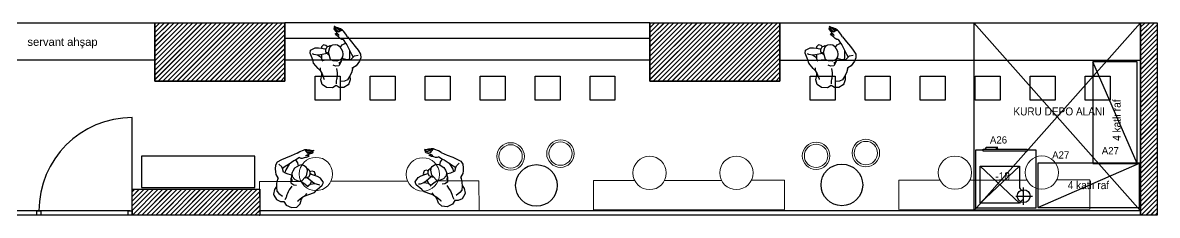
# Model space of a CAD drawing. Header units: millimetres. Extents: x 6109 to 9671, y 2317 to 2551.
# Drawn here: x 8310 to 9671, y 2317 to 2548 of the extents above; entities that cross this region are included whole.
import ezdxf
from ezdxf.enums import TextEntityAlignment as Align
from ezdxf.lldxf.tags import DXFTag

# ---------------------------------------------------------------- set-up
doc = ezdxf.new("R2010")
doc.units = ezdxf.units.MM
doc.layers.add('ARK_AHŞAP', color=45, linetype='Continuous', lineweight=15)
doc.layers.add('tefriş', color=45, linetype='Continuous', lineweight=18)
for name, color, linetype in [('CIHAZ', 2, 'Continuous'), ('Kıtc-006 Yazı 001', 1, 'Continuous'), ('S2000-002 Çizgi', 7, 'Continuous'), ('wall', 255, 'Continuous')]:
    doc.layers.add(name, color=color, linetype=linetype)
doc.styles.get("Standard").update_dxf_attribs({"font": 'arial.ttf'})
doc.styles.add('TAKSİM', font='GOTHIC.TTF', dxfattribs={"height": 20})
tags = doc.linetypes.add('DASHED', pattern=[19.05, 12.7, -6.35]).pattern_tags.tags
tags[6:7] = [DXFTag(74, 4), DXFTag(75, 0), DXFTag(340, '0'), DXFTag(46, 1.0), DXFTag(50, 0.0), DXFTag(44, 0.0), DXFTag(45, 0.0)]
tags[4:5] = [DXFTag(74, 4), DXFTag(75, 0), DXFTag(340, '0'), DXFTag(46, 1.0), DXFTag(50, 0.0), DXFTag(44, 0.0), DXFTag(45, 0.0)]
pattern_1 = [(45, (-3422.5107, 1319.9663), (-2.8284271, 2.8284271), []), (45, (-3422.4307, 1319.9663), (-2.8284271, 2.8284271), [])]

# ---------------------------------------------------------------- blocks, each defined once
blk = doc.blocks.new('dada')
for p, q in [((219967.8, -31810.1), (219965.6, -31815.3)), ((219965.6, -31815.3), (219966.3, -31821)), ((219973.4, -31806.9), (219967.8, -31810.1)), ((219969.4, -31817.1), (219969.8, -31816.1)), ((219980.5, -31807), (219973.4, -31806.9)), ((219984.7, -31810), (219980.5, -31807)), ((219984.3, -31815.6), (219984.6, -31812.1)), ((219984.6, -31817.3), (219984.3, -31815.6)), ((219988.6, -31808.2), (219984.7, -31810)), ((219993.9, -31808.4), (219988.6, -31808.2)), ((219994, -31816.3), (219988.8, -31815.1)), ((219998.9, -31812.3), (219993.9, -31808.4)), ((219997.6, -31817.9), (219994, -31816.3)), ((219999.7, -31813.2), (219998.9, -31812.3)), ((220000.9, -31818.5), (219999.7, -31813.2)), ((219961.5, -31828.8), (219955.5, -31834.6)), ((219964.1, -31826.5), (219961.5, -31828.8)), ((219963.6, -31829.8), (219964.1, -31826.5)), ((219964.1, -31826.5), (219966.7, -31822.6)), ((219966.3, -31821), (219966.1, -31823.5)), ((219966.7, -31822.6), (219967.9, -31820.3)), ((219967.9, -31820.3), (219969.4, -31817.1)), ((219983.4, -31830.6), (219984.4, -31825.3)), ((219984.4, -31825.3), (219984.7, -31822.8)), ((219984.6, -31818.7), (219984.6, -31817.3)), ((219984.6, -31820.5), (219984.6, -31818.7)), ((219984.7, -31822.8), (219984.6, -31820.5)), ((219999.7, -31822.2), (219997.6, -31817.9)), ((220001.6, -31826.6), (219999.7, -31822.2)), ((220000.2, -31823.1), (220000.9, -31818.5)), ((220002.8, -31833), (220001.6, -31826.6)), ((219954.2, -31838.4), (219950.3, -31846.2)), ((219955.5, -31834.6), (219954.2, -31838.4)), ((219964.3, -31841.6), (219959.4, -31844.5)), ((219964.2, -31845.6), (219964.3, -31841.6)), ((219965.9, -31838.1), (219964.3, -31841.6)), ((219965.9, -31838.1), (219965, -31837.7)), ((219970.3, -31839.5), (219965.9, -31838.1)), ((219975.3, -31840.4), (219970.3, -31839.5)), ((219975.1, -31840.7), (219972.6, -31847.5)), ((219978.8, -31839.4), (219975.1, -31840.7)), ((219983.2, -31839.4), (219978.8, -31839.4)), ((219982, -31833.1), (219978.9, -31834)), ((219985.9, -31833.9), (219982, -31833.1)), ((219987.6, -31841.5), (219983.2, -31839.4)), ((219988.1, -31839.2), (219985.7, -31836.9)), ((219988, -31838.6), (219985.9, -31833.9)), ((219989.4, -31844.9), (219987.6, -31841.5)), ((219988.1, -31839.2), (219988, -31838.6)), ((219988.5, -31841.6), (219988.1, -31839.2)), ((219989.1, -31844.1), (219988.5, -31841.6)), ((219993.5, -31842.3), (219988.6, -31843)), ((219999.3, -31842.1), (219993.5, -31842.3)), ((219997.9, -31845.6), (219997.6, -31842.2)), ((219999.3, -31842.1), (220002.3, -31845.7)), ((220002.9, -31833.1), (220001.9, -31831.9)), ((220006.7, -31835.8), (220002.9, -31833.1)), ((220008.3, -31838.4), (220006.7, -31835.8)), ((220010.1, -31841.6), (220008.3, -31838.4)), ((220011.5, -31845.8), (220010.1, -31841.6)), ((219950.3, -31846.2), (219950.4, -31849.8)), ((219950.4, -31849.8), (219955.8, -31853.3)), ((219954.9, -31845.1), (219953.1, -31845.6)), ((219959.4, -31844.5), (219954.9, -31845.1)), ((219955.8, -31853.3), (219959.9, -31853.5)), ((219962.8, -31845.2), (219959.4, -31844.5)), ((219959.9, -31853.5), (219963.5, -31853.2)), ((219970.6, -31847.5), (219962.8, -31845.2)), ((219963.2, -31854.8), (219963.4, -31853.2)), ((219965.6, -31857.5), (219963.2, -31854.8)), ((219963.5, -31853.2), (219967.3, -31852.8)), ((219968.5, -31857.1), (219965.6, -31857.5)), ((219967.3, -31852.8), (219968.8, -31852.9)), ((219970.3, -31855.5), (219968.5, -31857.1)), ((219969.1, -31849.2), (219968.6, -31852.2)), ((219968.6, -31852.2), (219970.2, -31855.4)), ((219968.6, -31852.2), (219968.6, -31852.2)), ((219970.6, -31848), (219969.1, -31849.2)), ((219970.2, -31855.4), (219972, -31856.6)), ((219971, -31847.2), (219970.6, -31848)), ((219972.2, -31846.3), (219971, -31847.2)), ((219972, -31856.6), (219973.4, -31857.2)), ((219972.2, -31846.3), (219972.9, -31846.5)), ((219972.6, -31847.5), (219972.2, -31849)), ((219972.2, -31849), (219973.4, -31855)), ((219973.4, -31855), (219974.9, -31857.4)), ((219973.4, -31857.2), (219974.3, -31857.1)), ((219974.3, -31857.1), (219974, -31855.9)), ((219974.9, -31857.4), (219976.6, -31858.5)), ((219982.4, -31858.8), (219985.1, -31857.1)), ((219985.1, -31857.1), (219988.9, -31851.8)), ((219985.8, -31856.2), (219987.9, -31859.4)), ((219988.9, -31851.8), (219989.4, -31847.8)), ((219989.4, -31845.9), (219989.1, -31844.1)), ((219989.4, -31847.8), (219989.4, -31844.9)), ((219993.2, -31859.7), (219997, -31853.7)), ((219997, -31853.7), (219997.9, -31845.6)), ((219997, -31853.7), (220000, -31849)), ((220000, -31849), (220002.3, -31845.7)), ((220002.3, -31845.7), (220003.5, -31847.3)), ((220003.5, -31847.3), (220008, -31848.7)), ((220003.7, -31858.5), (220007.4, -31854.5)), ((220007.4, -31854.5), (220010.8, -31850.1)), ((220010.8, -31850.1), (220011.5, -31845.8)), ((220010.8, -31850.1), (220010.8, -31850.1)), ((219976.6, -31858.5), (219980.3, -31859.2)), ((219980.1, -31870.4), (219978.8, -31871.8)), ((219981, -31869.8), (219980.1, -31870.4)), ((219980.3, -31859.2), (219982.4, -31858.8)), ((219983.2, -31868.1), (219981, -31869.8)), ((219982.2, -31871.3), (219982.7, -31870.2)), ((219984.9, -31866.8), (219983.2, -31868.1)), ((219986.8, -31865.9), (219984.9, -31866.8)), ((219988.6, -31865.9), (219986.8, -31865.9)), ((219987.9, -31859.4), (219991.6, -31861.6)), ((219988.6, -31865.9), (219991.6, -31861.6)), ((219993.3, -31869.5), (219991.2, -31872.7)), ((219991.6, -31861.6), (219993.2, -31859.7)), ((219993.3, -31869.5), (219998.7, -31863.7)), ((219998.7, -31863.7), (220003.7, -31858.5)), ((219976.3, -31878.1), (219976.7, -31876.9)), ((219976.4, -31878.4), (219976.3, -31878.1)), ((219976.8, -31878.5), (219976.4, -31878.4)), ((219976.5, -31879.8), (219978.1, -31877.9)), ((219976.6, -31880.4), (219976.5, -31879.8)), ((219976.9, -31880.6), (219976.6, -31880.4)), ((219976.7, -31876.9), (219977.5, -31876.1)), ((219977.9, -31877.8), (219976.8, -31878.5)), ((219979.2, -31879.3), (219976.9, -31880.6)), ((219977.5, -31876.1), (219978.5, -31875)), ((219978.7, -31877), (219977.9, -31877.8)), ((219978.1, -31877.9), (219979, -31877.2)), ((219978.5, -31875), (219979.2, -31874.4)), ((219980.1, -31875.8), (219978.7, -31877)), ((219978.8, -31871.8), (219978.9, -31872.1)), ((219978.9, -31872.1), (219979.2, -31872.2)), ((219979, -31877.2), (219980.3, -31876.2)), ((219979.2, -31872.2), (219981.2, -31871.8)), ((219979.2, -31874.4), (219980.3, -31873.4)), ((219981, -31877.7), (219979.2, -31879.3)), ((219981.2, -31878.6), (219979.2, -31879.3)), ((219979.4, -31879.5), (219979.2, -31879.3)), ((219981, -31879.2), (219979.4, -31879.5)), ((219982.1, -31874.4), (219980.1, -31875.8)), ((219980.3, -31873.4), (219981.5, -31872.2)), ((219980.3, -31876.2), (219981.3, -31875.3)), ((219982.2, -31876.8), (219981, -31877.7)), ((219984.3, -31878.3), (219981, -31879.2)), ((219981.2, -31871.8), (219982.2, -31871.3)), ((219983.5, -31877.4), (219981.2, -31878.6)), ((219981.3, -31875.3), (219982.2, -31874.6)), ((219981.5, -31872.2), (219982.2, -31871.3)), ((219982.2, -31874.6), (219982.1, -31874.4)), ((219982.2, -31874.6), (219983.9, -31875.9)), ((219982.2, -31876.8), (219983.9, -31875.9)), ((219985.2, -31876.8), (219983.5, -31877.4)), ((219983.9, -31875.9), (219986.7, -31877.1)), ((219986.7, -31877.1), (219984.3, -31878.3)), ((219986, -31876.8), (219985.2, -31876.8)), ((219987.9, -31875.9), (219986.7, -31877.1)), ((219991.2, -31872.7), (219987.9, -31875.9))]:
    blk.add_line(p, q)
blk = doc.blocks.new('A$C5B5611F4')
at = {"layer": 'CIHAZ', "color": 1}
for p, q in [((14.7, 68.5), (14.7, 47.9)), ((24.1, 58.2), (4, 58.2))]:
    blk.add_line(p, q, dxfattribs=at)
at = {"layer": 'CIHAZ', "color": 5, "linetype": 'DASHED'}
for p, q in [((19.8, 66.7), (67, 22.3)), ((67, 66.7), (19.8, 22.3))]:
    blk.add_line(p, q, dxfattribs=at)
at = {"layer": 'CIHAZ', "color": 5}
for points in [[(63.2, 1.8), (10.4, 1.8), (10.4, 4.3), (63.2, 4.3)], [(61.2, 1.8), (48.6, 1.8), (45.6, 0), (59.6, 0)]]:
    blk.add_lwpolyline(points, close=True, dxfattribs=at)
at = {"layer": 'CIHAZ', "color": 1}
blk.add_circle((14.7, 58.2), 7.76, dxfattribs=at)
at = {"layer": 'S2000-002 Çizgi', "linetype": 'DASHED'}
for p, q in [((19.8, 66.7), (67, 66.7)), ((67, 66.7), (67, 22.3)), ((19.8, 22.3), (19.8, 48.1)), ((67, 22.3), (19.8, 22.3))]:
    blk.add_line(p, q, dxfattribs=at)
at = {"layer": 'S2000-002 Çizgi'}
blk.add_lwpolyline([(10.4, 2.8), (0, 2.8), (0, 72.8), (72, 72.8), (72, 2.8), (63.2, 2.8)], dxfattribs=at)
at = {"layer": 'S2000-002 Çizgi', "linetype": 'DASHED'}
for centre, radius, start, end in [((11.6, 71.2), 9.4, 291.2079, 330.9566), ((11, 43), 10.2, 29.6907, 66.7752)]:
    blk.add_arc(centre, radius, start, end, dxfattribs=at)

msp = doc.modelspace()

# ---------------------------------------------------------------- hatches: boundary and pattern name
h = msp.add_hatch()
h.set_pattern_fill('JIS_LC_20', color=2, scale=0.2)
h.set_pattern_definition(pattern_1)
h.paths.add_polyline_path([(8624.021, 2477.824), (8468.021, 2477.824), (8468.021, 2547.824), (8624.021, 2547.824)])
h.paths.add_polyline_path([(8441.021, 2347.824), (8594.021, 2347.824), (8594.021, 2316.824), (8441.021, 2316.824)])
h.paths.add_polyline_path([(9218.021, 2477.824), (9062.021, 2477.824), (9062.021, 2547.824), (9218.021, 2547.824)])
h = msp.add_hatch()
h.set_pattern_fill('JIS_LC_20', color=2, scale=0.2)
h.set_pattern_definition(pattern_1)
h.paths.add_polyline_path([(9651.021, 2547.824), (9671.021, 2547.824), (9671.021, 2316.824), (9651.021, 2316.824)])

# ---------------------------------------------------------------- linework, layer by layer
for p, q in [((8252.021, 2547.824), (8468.021, 2547.824)), ((9062.021, 2547.824), (8624.021, 2547.824)), ((9218.021, 2547.824), (9651.021, 2547.824)), ((9451.021, 2547.824), (9451.021, 2321.824)), ((9451.021, 2547.824), (9651.021, 2321.824)), ((9451.021, 2321.824), (9651.021, 2547.824)), ((8468.021, 2502.824), (8252.021, 2502.824)), ((9062.021, 2502.824), (8624.021, 2502.824)), ((9218.021, 2502.824), (9651.021, 2502.824)), ((9646.84, 2378.907), (9593.84, 2500.907)), ((9527.796, 2326.172), (9649.796, 2379.172))]:
    msp.add_line(p, q)
at = {"color": 2}
for p, q in [((9651.021, 2547.824), (9651.021, 2316.824)), ((9671.021, 2547.824), (9671.021, 2316.824))]:
    msp.add_line(p, q, dxfattribs=at)
at = {"color": 4}
for p, q in [((9651.021, 2316.824), (8247.021, 2316.824)), ((9651.021, 2321.824), (8594.021, 2321.824))]:
    msp.add_line(p, q, dxfattribs=at)
at = {"color": 2}
for points in [[(8468.021, 2547.824), (8468.021, 2477.824), (8624.021, 2477.824), (8624.021, 2547.824)], [(9062.021, 2547.824), (9062.021, 2477.824), (9218.021, 2477.824), (9218.021, 2547.824)]]:
    msp.add_lwpolyline(points, dxfattribs=at)
for points in [[(8624.021, 2477.824), (8468.021, 2477.824), (8468.021, 2547.824), (8624.021, 2547.824)], [(9218.021, 2477.824), (9062.021, 2477.824), (9062.021, 2547.824), (9218.021, 2547.824)], [(9651.021, 2547.824), (9671.021, 2547.824), (9671.021, 2316.824), (9651.021, 2316.824)], [(8441.021, 2347.824), (8594.021, 2347.824), (8594.021, 2316.824), (8441.021, 2316.824)]]:
    msp.add_lwpolyline(points, close=True, dxfattribs=at)
for points in [[(8624.021, 2502.824), (8624.021, 2529.211), (9062.021, 2529.211), (9062.021, 2502.824), (8624.021, 2502.824)], [(9651.021, 2502.824), (9651.021, 2321.824), (9218.021, 2321.824)]]:
    msp.add_lwpolyline(points)
for points in [[(9646.84, 2378.907), (9646.84, 2500.907), (9593.84, 2500.907), (9593.84, 2378.907)], [(8660.632, 2483.765), (8690.416, 2483.765), (8690.416, 2454.656), (8660.632, 2454.656)], [(8726.607, 2483.765), (8756.391, 2483.765), (8756.391, 2454.656), (8726.607, 2454.656)], [(8792.582, 2483.765), (8822.366, 2483.765), (8822.366, 2454.656), (8792.582, 2454.656)], [(8858.557, 2483.765), (8888.341, 2483.765), (8888.341, 2454.656), (8858.557, 2454.656)], [(8924.532, 2483.765), (8954.316, 2483.765), (8954.316, 2454.656), (8924.532, 2454.656)], [(8990.507, 2483.765), (9020.291, 2483.765), (9020.291, 2454.656), (8990.507, 2454.656)], [(9254.632, 2483.765), (9284.416, 2483.765), (9284.416, 2454.656), (9254.632, 2454.656)], [(9320.607, 2483.765), (9350.391, 2483.765), (9350.391, 2454.656), (9320.607, 2454.656)], [(9386.582, 2483.765), (9416.366, 2483.765), (9416.366, 2454.656), (9386.582, 2454.656)], [(9452.557, 2483.765), (9482.341, 2483.765), (9482.341, 2454.656), (9452.557, 2454.656)], [(9518.532, 2483.765), (9548.316, 2483.765), (9548.316, 2454.656), (9518.532, 2454.656)], [(9584.507, 2483.765), (9614.291, 2483.765), (9614.291, 2454.656), (9584.507, 2454.656)], [(8452.288, 2350.077), (8588.258, 2350.077), (8588.258, 2387.69), (8452.288, 2387.69)], [(9527.796, 2326.172), (9649.796, 2326.172), (9649.796, 2379.172), (9527.796, 2379.172)], [(8436.021, 2321.824), (8441.021, 2321.824), (8441.021, 2316.824), (8436.021, 2316.824)]]:
    msp.add_lwpolyline(points, close=True)
at = {"color": 4}
for points in [[(8441.021, 2321.824), (8441.021, 2433.824)], [(8438.521, 2321.824), (8247.021, 2321.824)]]:
    msp.add_lwpolyline(points, dxfattribs=at)
msp.add_lwpolyline([(8326.521, 2321.824), (8331.521, 2321.824), (8331.521, 2316.824), (8326.521, 2316.824)], close=True, dxfattribs=at)
for centre in [(8926.021, 2352.448), (9292.501, 2353.132, 0.256)]:
    msp.add_circle(centre, 25)
msp.add_arc((8441.021, 2321.824), 112, 90, 180, dxfattribs=at)
at = {"layer": 'ARK_AHŞAP'}
for centre, radius in [((8895.092, 2387.293), 16.5), ((8895.092, 2387.293), 14), ((8954.847, 2390.674), 16.5), ((8954.847, 2390.674), 14), ((9261.571, 2387.977, 0.256), 16.5), ((9261.571, 2387.977, 0.256), 14), ((9321.327, 2391.358, 0.256), 16.5), ((9321.327, 2391.358, 0.256), 14)]:
    msp.add_circle(centre, radius, dxfattribs=at)
at = {"layer": 'tefriş'}
for points in [[(8643.514, 2357.288), (8593.916, 2357.066), (8594.021, 2321.824), (8857.163, 2322.733), (8857.058, 2357.975), (8808.065, 2357.829)], [(8771.405, 2357.72), (8679.417, 2357.446)]]:
    msp.add_lwpolyline(points, dxfattribs=at)
for points, elevation in [([(9043.878, 2358.469), (8994.529, 2358.417), (8994.566, 2323.175), (9223.574, 2323.416), (9223.537, 2358.659), (9183.884, 2358.617)], 0.256), ([(9148.088, 2358.579), (9079.673, 2358.507)], 0.256), ([(9410.357, 2358.856), (9361.008, 2358.804), (9361.046, 2323.562), (9590.054, 2323.803), (9590.017, 2359.045), (9550.363, 2359.003)], 0.511), ([(9514.568, 2358.966), (9446.153, 2358.894)], 0.511)]:
    msp.add_lwpolyline(points, dxfattribs=dict(at, elevation=elevation))
for centre in [(8661.427, 2366.185, -0.256), (8789.711, 2365.775, -0.256), (9061.766, 2367.414), (9165.977, 2367.524), (9428.246, 2367.801, 0.256), (9532.456, 2367.91, 0.256)]:
    msp.add_circle(centre, 20, dxfattribs=at)

# ---------------------------------------------------------------- block references
at = {"layer": 'S2000-002 Çizgi', "rotation": 180}
msp.add_blockref('A$C5B5611F4', (9525.344, 2397.826), dxfattribs=at)
at = {"layer": 'wall', "xscale": -1}
for p, rotation in [((-213171.079, -11117.571), 175.2772831341843), ((-212577.079, -11117.571), 175.2772831341843), ((-179040.484, -116453.697), 204.0768912048364)]:
    msp.add_blockref('dada', p, dxfattribs=dict(at, rotation=rotation))
at = {"layer": 'wall', "rotation": 156.5110404561037}
msp.add_blockref('dada', (197700.562, -114520.745), dxfattribs=at)

# ---------------------------------------------------------------- texts
at = {"style": 'TAKSİM'}
for s, p in [('A26', (9480.481, 2402.766)), ('A27', (9614.677, 2389.847)), ('A27', (9555.158, 2384.724))]:
    msp.add_text(s, height=8.64, dxfattribs=at).set_placement(p, align=Align.CENTER)
at = {"layer": 'Kıtc-006 Yazı 001'}
msp.add_text('servant ahşap', height=9.6, dxfattribs=at).set_placement((8315.253, 2520.025))
at = {"layer": 'Kıtc-006 Yazı 001', "width": 0.9}
msp.add_text('4 katlı raf', height=9.6, rotation=90, dxfattribs=at).set_placement((9627.104, 2406.022))
for s, p in [('KURU DEPO ALANI', (9498.311, 2436.514)), ('-18', (9476.717, 2358.743)), ('4 katlı raf', (9563.557, 2348.048))]:
    msp.add_text(s, height=9.6, dxfattribs=at).set_placement(p)

doc.saveas('drawing.dxf')
